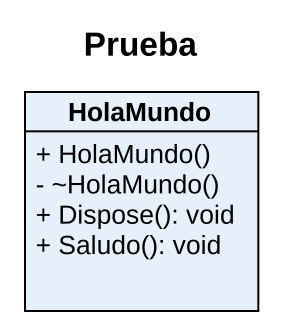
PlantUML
@startuml
title Prueba
hide circle
hide empty members
skinparam classAttributeIconSize 0
class HolaMundo {
  + HolaMundo()
  - ~HolaMundo()
  + Dispose(): void
  + Saludo(): void
}
@enduml
